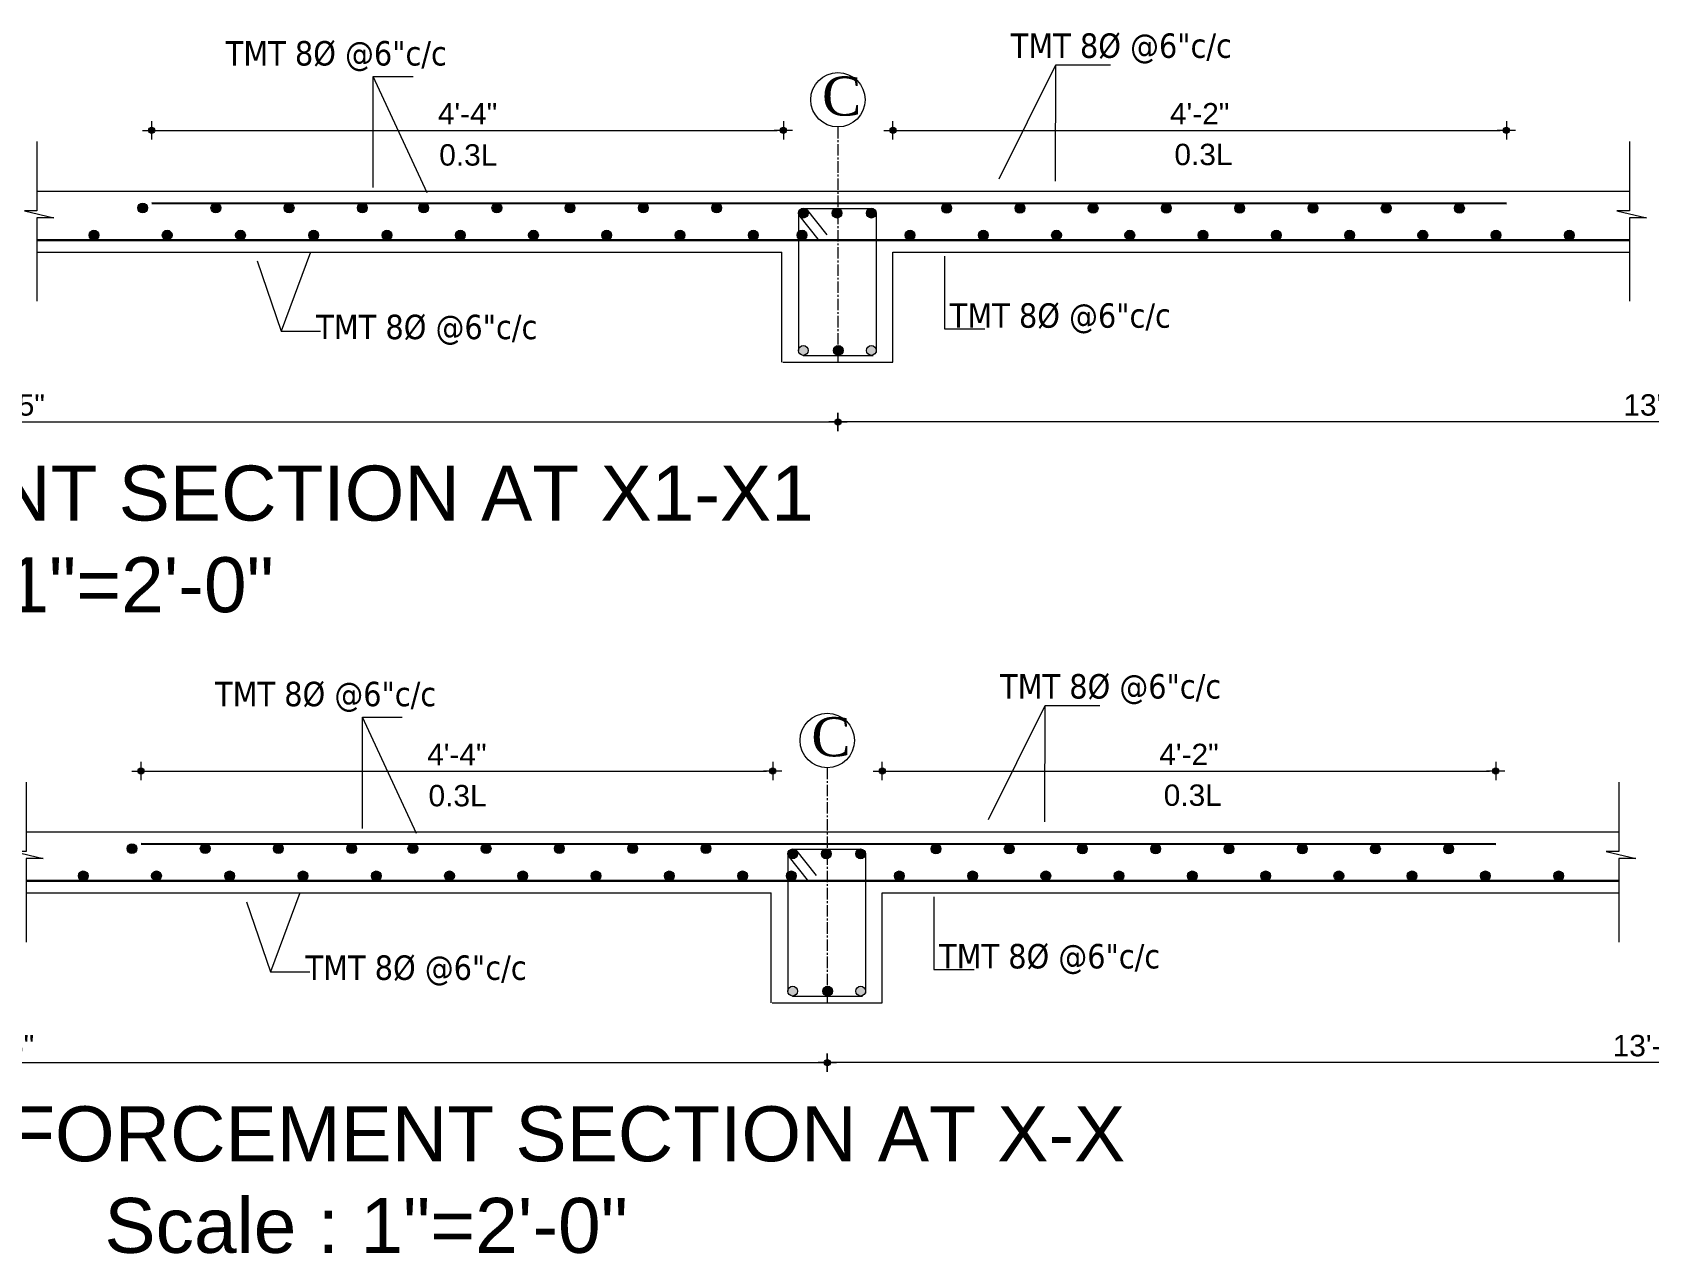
# Model space of a CAD drawing. Header units: inches. Extents: x 130993 to 274375, y -5108 to 103559.
# Drawn here: x 148443 to 148972, y 50567 to 50967 of the extents above; entities that cross this region are included whole.
import ezdxf

# ---------------------------------------------------------------- set-up
doc = ezdxf.new("R2010")
doc.units = ezdxf.units.IN
doc.header["$MEASUREMENT"] = 0
doc.header["$PDMODE"] = 2
doc.header["$PDSIZE"] = -3
doc.linetypes.add('CENTER2', pattern=[1.125, 0.75, -0.125, 0.125, -0.125])
doc.layers.add('CENTERLINE', color=7, linetype='CENTER2')
doc.layers.add('ELEVATION', color=7, linetype='Continuous')
for name, color, linetype, lineweight in [('DIM', 5, 'Continuous', 9), ('DIMENSION', 142, 'Continuous', 20), ('HATCH', 9, 'Continuous', 9), ('INDEX LINE', 4, 'Continuous', 13), ('ROD', 10, 'Continuous', 13), ('TEXT', 181, 'Continuous', 13)]:
    doc.layers.add(name, color=color, linetype=linetype, lineweight=lineweight)
doc.styles.add('ramon', font='arial.ttf', dxfattribs={"height": 7})
doc.styles.add('romans', font='romans.shx')
doc.styles.get("Standard").update_dxf_attribs({"font": 'txt.shx', "height": 6})
doc.styles.add('STYLE1', font='arial.ttf')
doc.styles.add('TAHOMA', font='tahoma.ttf', dxfattribs={"height": 9})
doc.dimstyles.new('1.8', dxfattribs={"dimscale": 0, "dimtxt": 9, "dimasz": 1, "dimexe": 2, "dimexo": 9, "dimgap": 2, "dimtad": 1, "dimdec": 0, "dimzin": 3, "dimdsep": 46, "dimlunit": 4, "dimtxsty": 'TAHOMA', "dimblk": 'DIM', "dimcen": 3, "dimdle": 3, "dimse1": 1, "dimse2": 1, "dimclrd": 256, "dimclre": 256, "dimclrt": 7, "dimadec": 1, "dimazin": 2, "dimtfac": 1, "dimtdec": 0, "dimtix": 1, "dimtofl": 0, "dimtmove": 2, "dimatfit": 3, "dimldrblk": 'ARW', "dimfxl": 1, "dimfrac": 2, "dimtolj": 2, "dimtzin": 0, "dimarcsym": 0})
doc.dimstyles.new('s2', dxfattribs={"dimtxt": 6, "dimasz": 2, "dimexe": 6, "dimexo": 18, "dimgap": 1.9375, "dimtad": 1, "dimdec": 0, "dimlfac": 0.25, "dimzin": 3, "dimdsep": 46, "dimlunit": 4, "dimtxsty": 'ramon', "dimblk": 'dot 2', "dimcen": 0.09375, "dimse1": 1, "dimse2": 1, "dimclrd": 1, "dimclre": 1, "dimclrt": 256, "dimadec": 0, "dimazin": 0, "dimtfac": 0.75, "dimtdec": 0, "dimtix": 1, "dimtmove": 1, "dimatfit": 3, "dimldrblk": 'DOT', "dimfxl": 1, "dimtolj": 1, "dimtzin": 0, "dimlwd": 9, "dimlwe": 9, "dimarcsym": 0})

# ---------------------------------------------------------------- blocks, each defined once
blk = doc.blocks.new('dot1')
at = {"layer": 'HATCH'}
h = blk.add_hatch(color=256, dxfattribs=at)
edge = h.paths.add_edge_path()
edge.add_arc((0, 0), 1, 0, 360)
for p, q in [((3, 0), (-3, 0)), ((0, 3), (0, -3))]:
    blk.add_line(p, q, dxfattribs=at)
blk.add_circle((0, 0), 1, dxfattribs=at)
blk = doc.blocks.new('dot 2')
at = {"layer": 'HATCH', "xscale": 0.5, "yscale": 0.5, "zscale": 0.5}
blk.add_blockref('dot1', (0, 0), dxfattribs=at)
blk = doc.blocks.new('*D2892')
at = {"layer": 'Defpoints', "color": 0}
for p in [(4522.66, 1594.38), (5067.65, 1594.38), (4522.66, 1574.81)]:
    blk.add_point(p, dxfattribs=at)
at = {"layer": 'ELEVATION', "color": 1, "lineweight": 9}
blk.add_line((5065.65, 1574.81), (4524.66, 1574.81), dxfattribs=at)
at = {"layer": 'ELEVATION', "color": 1, "lineweight": 9, "xscale": 2, "yscale": 2, "zscale": 2, "rotation": 180}
blk.add_blockref('dot 2', (4522.66, 1574.81), dxfattribs=at)
at = {"layer": 'ELEVATION', "color": 1, "lineweight": 9, "xscale": 2, "yscale": 2, "zscale": 2}
blk.add_blockref('dot 2', (5067.65, 1574.81), dxfattribs=at)
at = {"layer": 'ELEVATION', "lineweight": 0, "insert": (4795.15, 1580.33), "char_height": 7, "attachment_point": 5, "style": 'ramon'}
blk.add_mtext('\\A1;{\\fArial Baltic|b0|i0|c186|p34;1}3{\\fArial Baltic|b0|i0|c186|p34;\'-}10{\\fArial Baltic|b0|i0|c186|p34;"}', dxfattribs=at)
blk = doc.blocks.new('_Dot')
at = {"color": 0, "linetype": 'ByBlock', "lineweight": -2}
blk.add_line((-0.5, 0), (-1, 0), dxfattribs=at)
at = {"color": 0, "linetype": 'ByBlock', "const_width": 0.5}
blk.add_lwpolyline([(-0.25, 0, 1), (0.25, 0, 1)], format="xyb", close=True, dxfattribs=at)
blk = doc.blocks.new('*D2895')
at = {"layer": 'Defpoints', "color": 0}
for p in [(4741.67, 1670.28), (4741.67, 1646.38), (4540.67, 1630.38)]:
    blk.add_point(p, dxfattribs=at)
at = {"layer": 'ELEVATION', "color": 1, "lineweight": 9}
blk.add_line((4542.67, 1670.28), (4739.67, 1670.28), dxfattribs=at)
at = {"layer": 'ELEVATION', "color": 1, "lineweight": 9, "xscale": 2, "yscale": 2, "zscale": 2, "rotation": 180}
blk.add_blockref('dot 2', (4540.67, 1670.28), dxfattribs=at)
at = {"layer": 'ELEVATION', "color": 1, "lineweight": 9, "xscale": 2, "yscale": 2, "zscale": 2}
blk.add_blockref('dot 2', (4741.67, 1670.28), dxfattribs=at)
at = {"layer": 'ELEVATION', "lineweight": 0, "insert": (4641.17, 1675.73), "char_height": 7, "attachment_point": 5, "style": 'ramon'}
blk.add_mtext('\\A1;4\'-2"', dxfattribs=at)
blk = doc.blocks.new('*D2896')
at = {"layer": 'Defpoints', "color": 0}
for p in [(4504.81, 1670.28), (4297.85, 1646.49), (4504.81, 1646.38)]:
    blk.add_point(p, dxfattribs=at)
at = {"layer": 'ELEVATION', "color": 1, "lineweight": 9}
blk.add_line((4299.85, 1670.28), (4502.81, 1670.28), dxfattribs=at)
at = {"layer": 'ELEVATION', "color": 1, "lineweight": 9, "xscale": 2, "yscale": 2, "zscale": 2, "rotation": 180}
blk.add_blockref('dot 2', (4297.85, 1670.28), dxfattribs=at)
at = {"layer": 'ELEVATION', "color": 1, "lineweight": 9, "xscale": 2, "yscale": 2, "zscale": 2}
blk.add_blockref('dot 2', (4504.81, 1670.28), dxfattribs=at)
at = {"layer": 'ELEVATION', "lineweight": 0, "insert": (4401.33, 1675.72), "char_height": 7, "attachment_point": 5, "style": 'ramon'}
blk.add_mtext('\\A1;4\'-4"', dxfattribs=at)
blk = doc.blocks.new('ARW')
at = {"layer": 'INDEX LINE'}
blk.add_lwpolyline([(10, 0, 0, 6, 0), (0, 0, 0, 0, 0), (10, 0, 0, 0, 0)], format="xyseb", dxfattribs=at)
blk = doc.blocks.new('DIM')
at = {"layer": 'INDEX LINE'}
h = blk.add_hatch(color=256, dxfattribs=at)
h.paths.add_polyline_path([(0, 1.28), (0, 0), (1.28, 0, 0.414214)])
h.paths.add_polyline_path([(1.28, 0), (0, 0), (0, -1.28, 0.414214)])
h.paths.add_polyline_path([(0, 0), (-1.28, 0, 0.414214), (0, -1.28)])
h.paths.add_polyline_path([(0, 1.28, 0.414214), (-1.28, 0), (0, 0)])
for p, q in [((0, 6), (0, -6)), ((-6, 0), (6, 0))]:
    blk.add_line(p, q, dxfattribs=at)
blk.add_circle((0, 0), 1.28, dxfattribs=at)
blk = doc.blocks.new('*D2900')
at = {"layer": 'Defpoints', "color": 0}
for p in [(3978.19, 1594.38), (4522.66, 1594.38), (4522.66, 1574.81)]:
    blk.add_point(p, dxfattribs=at)
at = {"layer": 'ELEVATION', "color": 1, "lineweight": 9}
blk.add_line((3980.19, 1574.81), (4520.66, 1574.81), dxfattribs=at)
at = {"layer": 'ELEVATION', "color": 1, "lineweight": 9, "xscale": 2, "yscale": 2, "zscale": 2, "rotation": 180}
blk.add_blockref('dot 2', (3978.19, 1574.81), dxfattribs=at)
at = {"layer": 'ELEVATION', "color": 1, "lineweight": 9, "xscale": 2, "yscale": 2, "zscale": 2}
blk.add_blockref('dot 2', (4522.66, 1574.81), dxfattribs=at)
at = {"layer": 'ELEVATION', "lineweight": 0, "insert": (4250.42, 1580.32), "char_height": 7, "attachment_point": 5, "style": 'ramon'}
blk.add_mtext('\\A1;14{\\fArial Baltic|b0|i0|c186|p34;\'-}5{\\fArial Baltic|b0|i0|c186|p34;"}', dxfattribs=at)
blk = doc.blocks.new('*D836')
at = {"layer": 'Defpoints', "color": 0}
for p in [(159174.5, 48386.01), (159719.49, 48386.01), (159174.5, 48366.44)]:
    blk.add_point(p, dxfattribs=at)
at = {"layer": 'ELEVATION', "color": 1, "lineweight": 9}
blk.add_line((159717.49, 48366.44), (159176.5, 48366.44), dxfattribs=at)
at = {"layer": 'ELEVATION', "color": 1, "lineweight": 9, "xscale": 2, "yscale": 2, "zscale": 2, "rotation": 180}
blk.add_blockref('dot 2', (159174.5, 48366.44), dxfattribs=at)
at = {"layer": 'ELEVATION', "color": 1, "lineweight": 9, "xscale": 2, "yscale": 2, "zscale": 2}
blk.add_blockref('dot 2', (159719.49, 48366.44), dxfattribs=at)
at = {"layer": 'ELEVATION', "lineweight": 0, "insert": (159446.99, 48371.96), "char_height": 7, "attachment_point": 5, "style": 'ramon'}
blk.add_mtext('\\A1;{\\fArial Baltic|b0|i0|c186|p34;1}3{\\fArial Baltic|b0|i0|c186|p34;\'-}10{\\fArial Baltic|b0|i0|c186|p34;"}', dxfattribs=at)
blk = doc.blocks.new('*D839')
at = {"layer": 'Defpoints', "color": 0}
for p in [(159393.51, 48461.91), (159393.51, 48438.01), (159192.51, 48422.01)]:
    blk.add_point(p, dxfattribs=at)
at = {"layer": 'ELEVATION', "color": 1, "lineweight": 9}
blk.add_line((159194.51, 48461.91), (159391.51, 48461.91), dxfattribs=at)
at = {"layer": 'ELEVATION', "color": 1, "lineweight": 9, "xscale": 2, "yscale": 2, "zscale": 2, "rotation": 180}
blk.add_blockref('dot 2', (159192.51, 48461.91), dxfattribs=at)
at = {"layer": 'ELEVATION', "color": 1, "lineweight": 9, "xscale": 2, "yscale": 2, "zscale": 2}
blk.add_blockref('dot 2', (159393.51, 48461.91), dxfattribs=at)
at = {"layer": 'ELEVATION', "lineweight": 0, "insert": (159293.01, 48467.36), "char_height": 7, "attachment_point": 5, "style": 'ramon'}
blk.add_mtext('\\A1;4\'-2"', dxfattribs=at)
blk = doc.blocks.new('*D832')
at = {"layer": 'Defpoints', "color": 0}
for p in [(159156.65, 48461.91), (158949.69, 48438.12), (159156.65, 48438.01)]:
    blk.add_point(p, dxfattribs=at)
at = {"layer": 'ELEVATION', "color": 1, "lineweight": 9}
blk.add_line((158951.69, 48461.91), (159154.65, 48461.91), dxfattribs=at)
at = {"layer": 'ELEVATION', "color": 1, "lineweight": 9, "xscale": 2, "yscale": 2, "zscale": 2, "rotation": 180}
blk.add_blockref('dot 2', (158949.69, 48461.91), dxfattribs=at)
at = {"layer": 'ELEVATION', "color": 1, "lineweight": 9, "xscale": 2, "yscale": 2, "zscale": 2}
blk.add_blockref('dot 2', (159156.65, 48461.91), dxfattribs=at)
at = {"layer": 'ELEVATION', "lineweight": 0, "insert": (159053.17, 48467.35), "char_height": 7, "attachment_point": 5, "style": 'ramon'}
blk.add_mtext('\\A1;4\'-4"', dxfattribs=at)
blk = doc.blocks.new('*D841')
at = {"layer": 'Defpoints', "color": 0}
for p in [(158630.03, 48386.01), (159174.5, 48386.01), (159174.5, 48366.44)]:
    blk.add_point(p, dxfattribs=at)
at = {"layer": 'ELEVATION', "color": 1, "lineweight": 9}
blk.add_line((158632.03, 48366.44), (159172.5, 48366.44), dxfattribs=at)
at = {"layer": 'ELEVATION', "color": 1, "lineweight": 9, "xscale": 2, "yscale": 2, "zscale": 2, "rotation": 180}
blk.add_blockref('dot 2', (158630.03, 48366.44), dxfattribs=at)
at = {"layer": 'ELEVATION', "color": 1, "lineweight": 9, "xscale": 2, "yscale": 2, "zscale": 2}
blk.add_blockref('dot 2', (159174.5, 48366.44), dxfattribs=at)
at = {"layer": 'ELEVATION', "lineweight": 0, "insert": (158902.26, 48371.95), "char_height": 7, "attachment_point": 5, "style": 'ramon'}
blk.add_mtext('\\A1;14{\\fArial Baltic|b0|i0|c186|p34;\'-}5{\\fArial Baltic|b0|i0|c186|p34;"}', dxfattribs=at)
blk = doc.blocks.new('s1')
at = {"layer": 'DIM', "linetype": 'ByBlock', "lineweight": 0}
h = blk.add_hatch(color=0, dxfattribs=at)
h.set_gradient(color1=(0, 0, 255), color2=(0, 0, 255), tint=1)
edge = h.paths.add_edge_path()
edge.add_arc((4294.87, 1644.89), 1.6, 0, 360)
h = blk.add_hatch(color=0, dxfattribs=at)
h.set_gradient(color1=(0, 0, 255), color2=(0, 0, 255), tint=1)
edge = h.paths.add_edge_path()
edge.add_arc((4318.87, 1644.89), 1.6, 0, 360)
h = blk.add_hatch(color=0, dxfattribs=at)
h.set_gradient(color1=(0, 0, 255), color2=(0, 0, 255), tint=1)
edge = h.paths.add_edge_path()
edge.add_arc((4342.87, 1644.89), 1.6, 0, 360)
h = blk.add_hatch(color=0, dxfattribs=at)
h.set_gradient(color1=(0, 0, 255), color2=(0, 0, 255), tint=1)
edge = h.paths.add_edge_path()
edge.add_arc((4366.87, 1644.89), 1.6, 0, 360)
h = blk.add_hatch(color=0, dxfattribs=at)
h.set_gradient(color1=(0, 0, 255), color2=(0, 0, 255), tint=1)
edge = h.paths.add_edge_path()
edge.add_arc((4386.91, 1644.89), 1.6, 0, 360)
h = blk.add_hatch(color=0, dxfattribs=at)
h.set_gradient(color1=(0, 0, 255), color2=(0, 0, 255), tint=1)
edge = h.paths.add_edge_path()
edge.add_arc((4410.91, 1644.89), 1.6, 0, 360)
h = blk.add_hatch(color=0, dxfattribs=at)
h.set_gradient(color1=(0, 0, 255), color2=(0, 0, 255), tint=1)
edge = h.paths.add_edge_path()
edge.add_arc((4434.91, 1644.89), 1.6, 0, 360)
h = blk.add_hatch(color=0, dxfattribs=at)
h.set_gradient(color1=(0, 0, 255), color2=(0, 0, 255), tint=1)
edge = h.paths.add_edge_path()
edge.add_arc((4458.91, 1644.89), 1.6, 0, 360)
h = blk.add_hatch(color=0, dxfattribs=at)
h.set_gradient(color1=(0, 0, 255), color2=(0, 0, 255), tint=1)
edge = h.paths.add_edge_path()
edge.add_arc((4482.91, 1644.89), 1.6, 0, 360)
h = blk.add_hatch(color=0, dxfattribs=at)
h.set_gradient(color1=(0, 0, 255), color2=(0, 0, 255), tint=1)
edge = h.paths.add_edge_path()
edge.add_arc((4558.27, 1644.78), 1.6, 0, 360)
h = blk.add_hatch(color=0, dxfattribs=at)
h.set_gradient(color1=(0, 0, 255), color2=(0, 0, 255), tint=1)
edge = h.paths.add_edge_path()
edge.add_arc((4582.27, 1644.78), 1.6, 0, 360)
h = blk.add_hatch(color=0, dxfattribs=at)
h.set_gradient(color1=(0, 0, 255), color2=(0, 0, 255), tint=1)
edge = h.paths.add_edge_path()
edge.add_arc((4606.27, 1644.78), 1.6, 0, 360)
h = blk.add_hatch(color=0, dxfattribs=at)
h.set_gradient(color1=(0, 0, 255), color2=(0, 0, 255), tint=1)
edge = h.paths.add_edge_path()
edge.add_arc((4630.27, 1644.78), 1.6, 0, 360)
h = blk.add_hatch(color=0, dxfattribs=at)
h.set_gradient(color1=(0, 0, 255), color2=(0, 0, 255), tint=1)
edge = h.paths.add_edge_path()
edge.add_arc((4654.27, 1644.78), 1.6, 0, 360)
h = blk.add_hatch(color=0, dxfattribs=at)
h.set_gradient(color1=(0, 0, 255), color2=(0, 0, 255), tint=1)
edge = h.paths.add_edge_path()
edge.add_arc((4678.27, 1644.78), 1.6, 0, 360)
h = blk.add_hatch(color=0, dxfattribs=at)
h.set_gradient(color1=(0, 0, 255), color2=(0, 0, 255), tint=1)
edge = h.paths.add_edge_path()
edge.add_arc((4702.27, 1644.78), 1.6, 0, 360)
h = blk.add_hatch(color=0, dxfattribs=at)
h.set_gradient(color1=(0, 0, 255), color2=(0, 0, 255), tint=1)
edge = h.paths.add_edge_path()
edge.add_arc((4726.27, 1644.78), 1.6, 0, 360)
h = blk.add_hatch(color=0, dxfattribs=at)
h.set_gradient(color1=(0, 0, 255), color2=(0, 0, 255), tint=1)
edge = h.paths.add_edge_path()
edge.add_arc((4278.92, 1635.98), 1.6, 0, 360)
h = blk.add_hatch(color=0, dxfattribs=at)
h.set_gradient(color1=(0, 0, 255), color2=(0, 0, 255), tint=1)
edge = h.paths.add_edge_path()
edge.add_arc((4302.92, 1635.98), 1.6, 0, 360)
h = blk.add_hatch(color=0, dxfattribs=at)
h.set_gradient(color1=(0, 0, 255), color2=(0, 0, 255), tint=1)
edge = h.paths.add_edge_path()
edge.add_arc((4326.92, 1635.98), 1.6, 0, 360)
h = blk.add_hatch(color=0, dxfattribs=at)
h.set_gradient(color1=(0, 0, 255), color2=(0, 0, 255), tint=1)
edge = h.paths.add_edge_path()
edge.add_arc((4350.92, 1635.98), 1.6, 0, 360)
h = blk.add_hatch(color=0, dxfattribs=at)
h.set_gradient(color1=(0, 0, 255), color2=(0, 0, 255), tint=1)
edge = h.paths.add_edge_path()
edge.add_arc((4374.92, 1635.98), 1.6, 0, 360)
h = blk.add_hatch(color=0, dxfattribs=at)
h.set_gradient(color1=(0, 0, 255), color2=(0, 0, 255), tint=1)
edge = h.paths.add_edge_path()
edge.add_arc((4398.92, 1635.98), 1.6, 0, 360)
h = blk.add_hatch(color=0, dxfattribs=at)
h.set_gradient(color1=(0, 0, 255), color2=(0, 0, 255), tint=1)
edge = h.paths.add_edge_path()
edge.add_arc((4422.92, 1635.98), 1.6, 0, 360)
h = blk.add_hatch(color=0, dxfattribs=at)
h.set_gradient(color1=(0, 0, 255), color2=(0, 0, 255), tint=1)
edge = h.paths.add_edge_path()
edge.add_arc((4446.92, 1635.98), 1.6, 0, 360)
h = blk.add_hatch(color=0, dxfattribs=at)
h.set_gradient(color1=(0, 0, 255), color2=(0, 0, 255), tint=1)
edge = h.paths.add_edge_path()
edge.add_arc((4470.92, 1635.98), 1.6, 0, 360)
h = blk.add_hatch(color=0, dxfattribs=at)
h.set_gradient(color1=(0, 0, 255), color2=(0, 0, 255), tint=1)
edge = h.paths.add_edge_path()
edge.add_arc((4494.92, 1635.98), 1.6, 0, 360)
h = blk.add_hatch(color=0, dxfattribs=at)
h.set_gradient(color1=(0, 0, 255), color2=(0, 0, 255), tint=1)
edge = h.paths.add_edge_path()
edge.add_arc((4510.92, 1635.98), 1.6, 0, 360)
h = blk.add_hatch(color=0, dxfattribs=at)
h.set_gradient(color1=(0, 0, 255), color2=(0, 0, 255), tint=1)
edge = h.paths.add_edge_path()
edge.add_arc((4546.27, 1635.98), 1.6, 0, 360)
h = blk.add_hatch(color=0, dxfattribs=at)
h.set_gradient(color1=(0, 0, 255), color2=(0, 0, 255), tint=1)
edge = h.paths.add_edge_path()
edge.add_arc((4570.27, 1635.98), 1.6, 0, 360)
h = blk.add_hatch(color=0, dxfattribs=at)
h.set_gradient(color1=(0, 0, 255), color2=(0, 0, 255), tint=1)
edge = h.paths.add_edge_path()
edge.add_arc((4594.27, 1635.98), 1.6, 0, 360)
h = blk.add_hatch(color=0, dxfattribs=at)
h.set_gradient(color1=(0, 0, 255), color2=(0, 0, 255), tint=1)
edge = h.paths.add_edge_path()
edge.add_arc((4618.27, 1635.98), 1.6, 0, 360)
h = blk.add_hatch(color=0, dxfattribs=at)
h.set_gradient(color1=(0, 0, 255), color2=(0, 0, 255), tint=1)
edge = h.paths.add_edge_path()
edge.add_arc((4642.27, 1635.98), 1.6, 0, 360)
h = blk.add_hatch(color=0, dxfattribs=at)
h.set_gradient(color1=(0, 0, 255), color2=(0, 0, 255), tint=1)
edge = h.paths.add_edge_path()
edge.add_arc((4666.27, 1635.98), 1.6, 0, 360)
h = blk.add_hatch(color=0, dxfattribs=at)
h.set_gradient(color1=(0, 0, 255), color2=(0, 0, 255), tint=1)
edge = h.paths.add_edge_path()
edge.add_arc((4690.27, 1635.98), 1.6, 0, 360)
h = blk.add_hatch(color=0, dxfattribs=at)
h.set_gradient(color1=(0, 0, 255), color2=(0, 0, 255), tint=1)
edge = h.paths.add_edge_path()
edge.add_arc((4714.27, 1635.98), 1.6, 0, 360)
h = blk.add_hatch(color=0, dxfattribs=at)
h.set_gradient(color1=(0, 0, 255), color2=(0, 0, 255), tint=1)
edge = h.paths.add_edge_path()
edge.add_arc((4738.27, 1635.98), 1.6, 0, 360)
h = blk.add_hatch(color=0, dxfattribs=at)
h.set_gradient(color1=(0, 0, 255), color2=(0, 0, 255), tint=1)
edge = h.paths.add_edge_path()
edge.add_arc((4762.27, 1635.98), 1.6, 0, 360)
at = {"layer": 'ROD', "ltscale": 0.5}
h = blk.add_hatch(color=0, dxfattribs=at)
h.set_gradient(color1=(0, 0, 255), color2=(0, 0, 255), tint=1)
h.paths.add_polyline_path([(4512.92, 1643.18, 1), (4509.72, 1643.18, 0.154193), (4510.01, 1642.26), (4510.14, 1642.1, 0.684323)])
h = blk.add_hatch(color=0, dxfattribs=at)
h.set_gradient(color1=(0, 0, 255), color2=(0, 0, 255), tint=1)
h.paths.add_polyline_path([(4523.93, 1643.18, 1), (4520.73, 1643.18, 0.154193), (4521.02, 1642.26), (4521.15, 1642.1, 0.684323)])
h = blk.add_hatch(color=0, dxfattribs=at)
h.set_gradient(color1=(0, 0, 255), color2=(0, 0, 255), tint=1)
h.paths.add_polyline_path([(4532, 1643.18, 1), (4535.2, 1643.18, 1)])
h = blk.add_hatch(color=0, dxfattribs=at)
h.set_gradient(color1=(0, 0, 255), color2=(0, 0, 255), tint=1)
h.paths.add_polyline_path([(4509.72, 1598.22, 1), (4512.92, 1598.22, 1)])
h.paths.add_polyline_path([(4532, 1598.22, 1), (4535.2, 1598.22, 1)])
h = blk.add_hatch(color=0, dxfattribs=at)
h.set_gradient(color1=(0, 0, 255), color2=(0, 0, 255), tint=1)
h.paths.add_polyline_path([(4521.19, 1598.22, 1), (4524.39, 1598.22, 1)])
at = {"ltscale": 10}
blk.add_circle((4522.66, 1680.31), 8.91, dxfattribs=at)
blk.add_circle((4522.66, 1680.31), 8.91, dxfattribs=at)
at = {"layer": 'CENTERLINE', "lineweight": 15, "ltscale": 5}
blk.add_line((4522.66, 1671.41), (4522.66, 1594.38), dxfattribs=at)
at = {"layer": 'DIM', "ltscale": 10}
blk.add_lwpolyline([(4370.39, 1651.53), (4370.39, 1687.92), (4383.46, 1687.92)], dxfattribs=at)
at = {"layer": 'DIM', "color": 0, "linetype": 'ByBlock', "lineweight": 0}
for centre in [(4294.87, 1644.89), (4318.87, 1644.89), (4342.87, 1644.89), (4366.87, 1644.89), (4386.91, 1644.89), (4410.91, 1644.89), (4434.91, 1644.89), (4458.91, 1644.89), (4482.91, 1644.89), (4558.27, 1644.78), (4582.27, 1644.78), (4606.27, 1644.78), (4630.27, 1644.78), (4654.27, 1644.78), (4678.27, 1644.78), (4702.27, 1644.78), (4726.27, 1644.78), (4278.92, 1635.98), (4302.92, 1635.98), (4326.92, 1635.98), (4350.92, 1635.98), (4374.92, 1635.98), (4398.92, 1635.98), (4422.92, 1635.98), (4446.92, 1635.98), (4470.92, 1635.98), (4494.92, 1635.98), (4510.92, 1635.98), (4546.27, 1635.98), (4570.27, 1635.98), (4594.27, 1635.98), (4618.27, 1635.98), (4642.27, 1635.98), (4666.27, 1635.98), (4690.27, 1635.98), (4714.27, 1635.98), (4738.27, 1635.98), (4762.27, 1635.98)]:
    blk.add_circle(centre, 1.6, dxfattribs=at)
at = {"layer": 'DIMENSION'}
for points in [[(4260.25, 1666.69), (4260.25, 1643.98), (4256.14, 1643.98), (4265.83, 1641.63), (4260.25, 1641.63), (4260.25, 1614.31)], [(4782, 1666.69), (4782, 1643.98), (4777.89, 1643.98), (4787.58, 1641.63), (4782, 1641.63), (4782, 1614.31)]]:
    blk.add_lwpolyline(points, dxfattribs=at)
at = {"layer": 'ELEVATION', "linetype": 'Continuous', "lineweight": 13, "ltscale": 50}
for p, q in [((4260.25, 1650.38), (4782, 1650.38)), ((4260.25, 1650.38), (4782, 1650.38)), ((4260.25, 1650.38), (4782, 1650.38)), ((4260.25, 1650.38), (4782, 1650.38)), ((4260.25, 1630.38), (4504.31, 1630.38)), ((4504.31, 1594.38), (4504.31, 1630.38)), ((4540.67, 1630.38), (4782, 1630.38)), ((4540.67, 1594.38), (4540.67, 1630.38)), ((4504.66, 1594.38), (4540.67, 1594.38))]:
    blk.add_line(p, q, dxfattribs=at)
at = {"layer": 'ROD', "lineweight": 30}
for p, q in [((4297.85, 1646.49), (4741.67, 1646.38)), ((4260.25, 1634.38), (4782, 1634.38))]:
    blk.add_line(p, q, dxfattribs=at)
at = {"layer": 'ROD', "linetype": 'ByBlock'}
for p, q in [((4509.72, 1643.18), (4509.72, 1598.22)), ((4511.52, 1644.74), (4533.8, 1644.74)), ((4511.32, 1596.62), (4534.26, 1596.62))]:
    blk.add_line(p, q, dxfattribs=at)
at = {"layer": 'ROD', "ltscale": 10}
for p, q in [((4509.72, 1642.62), (4516.56, 1634.11)), ((4512.22, 1644.62), (4519.05, 1636.11))]:
    blk.add_line(p, q, dxfattribs=at)
at = {"layer": 'ROD', "linetype": 'ByBlock', "ltscale": 0.5}
blk.add_line((4535.2, 1643.18), (4535.2, 1597.56), dxfattribs=at)
at = {"layer": 'ROD', "color": 0, "ltscale": 0.5}
for centre in [(4511.32, 1643.18), (4522.33, 1643.18), (4533.6, 1643.18), (4511.32, 1598.22), (4511.32, 1598.22), (4522.79, 1598.22), (4533.6, 1598.22)]:
    blk.add_circle(centre, 1.6, dxfattribs=at)
at = {"ltscale": 0.5, "insert": (4371.61, 1560.52), "char_height": 18, "width": 693.7882, "attachment_point": 2, "style": 'STYLE1'}
blk.add_mtext('{\\fArial Baltic|b0|i0|c186|p34;S\\fArial Baltic|b0|i0|c0|p34;LAB REINFORCEMENT SECTION AT X-X\\PScale : 1"=2\'-0"}', dxfattribs=at)
at = {"layer": 'CENTERLINE', "ltscale": 10, "insert": (4517.46, 1687.93), "char_height": 12.8, "width": 17.9162, "attachment_point": 1, "style": 'romans'}
blk.add_mtext('{\\fTimes New Roman|b0|i0|c0|p18;C}', dxfattribs=at)
at = {"layer": 'ROD', "ltscale": 50, "char_height": 7, "attachment_point": 1}
for insert, width in [((4392.04, 1665.75), 24.4557), ((4632.9, 1665.9), 39.088)]:
    blk.add_mtext('{\\fArial Baltic|b0|i0|c0|p34;0.3L}', dxfattribs=dict(at, insert=insert, width=width))
at = {"layer": 'TEXT', "ltscale": 20, "style": 'TAHOMA'}
for p in [(4322.1, 1691.53), (4579.28, 1694.04), (4351.74, 1601.92), (4559.29, 1605.67)]:
    blk.add_text('TMT 8%%C @6"c/c', height=8, dxfattribs=at).set_placement(p)
at = {"layer": 'ELEVATION', "lineweight": 0}
for base, p1, p2, picture, middle in [((4504.81, 1670.28), (4297.85, 1646.49), (4504.81, 1646.38), '*D2896', (4401.33, 1675.72)), ((4741.67, 1670.28), (4540.67, 1630.38), (4741.67, 1646.38), '*D2895', (4641.17, 1675.73))]:
    dim = blk.add_linear_dim(base=base, p1=p1, p2=p2, dimstyle='s2', dxfattribs=at)
    dim.commit()
    dim.dimension.update_dxf_attribs({"geometry": picture, "text_midpoint": middle})
for p1, text, picture, middle in [((3978.19, 1594.38), '14{\\fArial Baltic|b0|i0|c186|p34;\'-}5{\\fArial Baltic|b0|i0|c186|p34;"}', '*D2900', (4250.42, 1580.32)), ((5067.65, 1594.38), '{\\fArial Baltic|b0|i0|c186|p34;1}3{\\fArial Baltic|b0|i0|c186|p34;\'-}10{\\fArial Baltic|b0|i0|c186|p34;"}', '*D2892', (4795.15, 1580.33))]:
    dim = blk.add_linear_dim(base=(4522.66, 1574.81), p1=p1, p2=(4522.66, 1594.38), text=text, dimstyle='s2', dxfattribs=at)
    dim.commit()
    dim.dimension.update_dxf_attribs({"geometry": picture, "text_midpoint": middle})
at = {"layer": 'DIMENSION'}
for points in [[(4575.45, 1654.42), (4594.04, 1691.75), (4611.97, 1691.75)], [(4593.9, 1653.66), (4594.04, 1691.75), (4611.11, 1691.75)], [(4370.39, 1651.53), (4370.39, 1687.92), (4383.46, 1687.92)], [(4388.08, 1649.84), (4370.39, 1687.92), (4383.46, 1687.92)], [(4332.42, 1627.52), (4340.25, 1604.57), (4353.14, 1604.57)], [(4349.86, 1630.38), (4340.25, 1604.57), (4353.14, 1604.57)], [(4557.53, 1629.11), (4557.53, 1605.32), (4570.75, 1605.32)]]:
    blk.add_leader(points, dimstyle='1.8', override={"dimscale": 1, "dimtad": 0}, dxfattribs=at)
blk = doc.blocks.new('s2')
at = {"layer": 'DIM', "linetype": 'ByBlock', "lineweight": 0}
h = blk.add_hatch(color=0, dxfattribs=at)
h.set_gradient(color1=(0, 0, 255), color2=(0, 0, 255), tint=1)
edge = h.paths.add_edge_path()
edge.add_arc((4270.71, 1881.89), 1.6, 0, 360)
h = blk.add_hatch(color=0, dxfattribs=at)
h.set_gradient(color1=(0, 0, 255), color2=(0, 0, 255), tint=1)
edge = h.paths.add_edge_path()
edge.add_arc((4294.71, 1881.89), 1.6, 0, 360)
h = blk.add_hatch(color=0, dxfattribs=at)
h.set_gradient(color1=(0, 0, 255), color2=(0, 0, 255), tint=1)
edge = h.paths.add_edge_path()
edge.add_arc((4318.71, 1881.89), 1.6, 0, 360)
h = blk.add_hatch(color=0, dxfattribs=at)
h.set_gradient(color1=(0, 0, 255), color2=(0, 0, 255), tint=1)
edge = h.paths.add_edge_path()
edge.add_arc((4342.71, 1881.89), 1.6, 0, 360)
h = blk.add_hatch(color=0, dxfattribs=at)
h.set_gradient(color1=(0, 0, 255), color2=(0, 0, 255), tint=1)
edge = h.paths.add_edge_path()
edge.add_arc((4362.76, 1881.89), 1.6, 0, 360)
h = blk.add_hatch(color=0, dxfattribs=at)
h.set_gradient(color1=(0, 0, 255), color2=(0, 0, 255), tint=1)
edge = h.paths.add_edge_path()
edge.add_arc((4386.76, 1881.89), 1.6, 0, 360)
h = blk.add_hatch(color=0, dxfattribs=at)
h.set_gradient(color1=(0, 0, 255), color2=(0, 0, 255), tint=1)
edge = h.paths.add_edge_path()
edge.add_arc((4410.76, 1881.89), 1.6, 0, 360)
h = blk.add_hatch(color=0, dxfattribs=at)
h.set_gradient(color1=(0, 0, 255), color2=(0, 0, 255), tint=1)
edge = h.paths.add_edge_path()
edge.add_arc((4434.76, 1881.89), 1.6, 0, 360)
h = blk.add_hatch(color=0, dxfattribs=at)
h.set_gradient(color1=(0, 0, 255), color2=(0, 0, 255), tint=1)
edge = h.paths.add_edge_path()
edge.add_arc((4458.76, 1881.89), 1.6, 0, 360)
h = blk.add_hatch(color=0, dxfattribs=at)
h.set_gradient(color1=(0, 0, 255), color2=(0, 0, 255), tint=1)
edge = h.paths.add_edge_path()
edge.add_arc((4534.12, 1881.78), 1.6, 0, 360)
h = blk.add_hatch(color=0, dxfattribs=at)
h.set_gradient(color1=(0, 0, 255), color2=(0, 0, 255), tint=1)
edge = h.paths.add_edge_path()
edge.add_arc((4558.12, 1881.78), 1.6, 0, 360)
h = blk.add_hatch(color=0, dxfattribs=at)
h.set_gradient(color1=(0, 0, 255), color2=(0, 0, 255), tint=1)
edge = h.paths.add_edge_path()
edge.add_arc((4582.12, 1881.78), 1.6, 0, 360)
h = blk.add_hatch(color=0, dxfattribs=at)
h.set_gradient(color1=(0, 0, 255), color2=(0, 0, 255), tint=1)
edge = h.paths.add_edge_path()
edge.add_arc((4606.12, 1881.78), 1.6, 0, 360)
h = blk.add_hatch(color=0, dxfattribs=at)
h.set_gradient(color1=(0, 0, 255), color2=(0, 0, 255), tint=1)
edge = h.paths.add_edge_path()
edge.add_arc((4630.12, 1881.78), 1.6, 0, 360)
h = blk.add_hatch(color=0, dxfattribs=at)
h.set_gradient(color1=(0, 0, 255), color2=(0, 0, 255), tint=1)
edge = h.paths.add_edge_path()
edge.add_arc((4654.12, 1881.78), 1.6, 0, 360)
h = blk.add_hatch(color=0, dxfattribs=at)
h.set_gradient(color1=(0, 0, 255), color2=(0, 0, 255), tint=1)
edge = h.paths.add_edge_path()
edge.add_arc((4678.12, 1881.78), 1.6, 0, 360)
h = blk.add_hatch(color=0, dxfattribs=at)
h.set_gradient(color1=(0, 0, 255), color2=(0, 0, 255), tint=1)
edge = h.paths.add_edge_path()
edge.add_arc((4702.12, 1881.78), 1.6, 0, 360)
h = blk.add_hatch(color=0, dxfattribs=at)
h.set_gradient(color1=(0, 0, 255), color2=(0, 0, 255), tint=1)
edge = h.paths.add_edge_path()
edge.add_arc((4254.77, 1872.98), 1.6, 0, 360)
h = blk.add_hatch(color=0, dxfattribs=at)
h.set_gradient(color1=(0, 0, 255), color2=(0, 0, 255), tint=1)
edge = h.paths.add_edge_path()
edge.add_arc((4278.77, 1872.98), 1.6, 0, 360)
h = blk.add_hatch(color=0, dxfattribs=at)
h.set_gradient(color1=(0, 0, 255), color2=(0, 0, 255), tint=1)
edge = h.paths.add_edge_path()
edge.add_arc((4302.77, 1872.98), 1.6, 0, 360)
h = blk.add_hatch(color=0, dxfattribs=at)
h.set_gradient(color1=(0, 0, 255), color2=(0, 0, 255), tint=1)
edge = h.paths.add_edge_path()
edge.add_arc((4326.77, 1872.98), 1.6, 0, 360)
h = blk.add_hatch(color=0, dxfattribs=at)
h.set_gradient(color1=(0, 0, 255), color2=(0, 0, 255), tint=1)
edge = h.paths.add_edge_path()
edge.add_arc((4350.77, 1872.98), 1.6, 0, 360)
h = blk.add_hatch(color=0, dxfattribs=at)
h.set_gradient(color1=(0, 0, 255), color2=(0, 0, 255), tint=1)
edge = h.paths.add_edge_path()
edge.add_arc((4374.77, 1872.98), 1.6, 0, 360)
h = blk.add_hatch(color=0, dxfattribs=at)
h.set_gradient(color1=(0, 0, 255), color2=(0, 0, 255), tint=1)
edge = h.paths.add_edge_path()
edge.add_arc((4398.77, 1872.98), 1.6, 0, 360)
h = blk.add_hatch(color=0, dxfattribs=at)
h.set_gradient(color1=(0, 0, 255), color2=(0, 0, 255), tint=1)
edge = h.paths.add_edge_path()
edge.add_arc((4422.77, 1872.98), 1.6, 0, 360)
h = blk.add_hatch(color=0, dxfattribs=at)
h.set_gradient(color1=(0, 0, 255), color2=(0, 0, 255), tint=1)
edge = h.paths.add_edge_path()
edge.add_arc((4446.77, 1872.98), 1.6, 0, 360)
h = blk.add_hatch(color=0, dxfattribs=at)
h.set_gradient(color1=(0, 0, 255), color2=(0, 0, 255), tint=1)
edge = h.paths.add_edge_path()
edge.add_arc((4470.77, 1872.98), 1.6, 0, 360)
h = blk.add_hatch(color=0, dxfattribs=at)
h.set_gradient(color1=(0, 0, 255), color2=(0, 0, 255), tint=1)
edge = h.paths.add_edge_path()
edge.add_arc((4486.77, 1872.98), 1.6, 0, 360)
h = blk.add_hatch(color=0, dxfattribs=at)
h.set_gradient(color1=(0, 0, 255), color2=(0, 0, 255), tint=1)
edge = h.paths.add_edge_path()
edge.add_arc((4522.12, 1872.98), 1.6, 0, 360)
h = blk.add_hatch(color=0, dxfattribs=at)
h.set_gradient(color1=(0, 0, 255), color2=(0, 0, 255), tint=1)
edge = h.paths.add_edge_path()
edge.add_arc((4546.12, 1872.98), 1.6, 0, 360)
h = blk.add_hatch(color=0, dxfattribs=at)
h.set_gradient(color1=(0, 0, 255), color2=(0, 0, 255), tint=1)
edge = h.paths.add_edge_path()
edge.add_arc((4570.12, 1872.98), 1.6, 0, 360)
h = blk.add_hatch(color=0, dxfattribs=at)
h.set_gradient(color1=(0, 0, 255), color2=(0, 0, 255), tint=1)
edge = h.paths.add_edge_path()
edge.add_arc((4594.12, 1872.98), 1.6, 0, 360)
h = blk.add_hatch(color=0, dxfattribs=at)
h.set_gradient(color1=(0, 0, 255), color2=(0, 0, 255), tint=1)
edge = h.paths.add_edge_path()
edge.add_arc((4618.12, 1872.98), 1.6, 0, 360)
h = blk.add_hatch(color=0, dxfattribs=at)
h.set_gradient(color1=(0, 0, 255), color2=(0, 0, 255), tint=1)
edge = h.paths.add_edge_path()
edge.add_arc((4642.12, 1872.98), 1.6, 0, 360)
h = blk.add_hatch(color=0, dxfattribs=at)
h.set_gradient(color1=(0, 0, 255), color2=(0, 0, 255), tint=1)
edge = h.paths.add_edge_path()
edge.add_arc((4666.12, 1872.98), 1.6, 0, 360)
h = blk.add_hatch(color=0, dxfattribs=at)
h.set_gradient(color1=(0, 0, 255), color2=(0, 0, 255), tint=1)
edge = h.paths.add_edge_path()
edge.add_arc((4690.12, 1872.98), 1.6, 0, 360)
h = blk.add_hatch(color=0, dxfattribs=at)
h.set_gradient(color1=(0, 0, 255), color2=(0, 0, 255), tint=1)
edge = h.paths.add_edge_path()
edge.add_arc((4714.12, 1872.98), 1.6, 0, 360)
h = blk.add_hatch(color=0, dxfattribs=at)
h.set_gradient(color1=(0, 0, 255), color2=(0, 0, 255), tint=1)
edge = h.paths.add_edge_path()
edge.add_arc((4738.12, 1872.98), 1.6, 0, 360)
at = {"layer": 'ROD', "ltscale": 0.5}
h = blk.add_hatch(color=0, dxfattribs=at)
h.set_gradient(color1=(0, 0, 255), color2=(0, 0, 255), tint=1)
h.paths.add_polyline_path([(4488.77, 1880.18, 1), (4485.57, 1880.18, 0.154193), (4485.86, 1879.26), (4485.99, 1879.1, 0.684323)])
h = blk.add_hatch(color=0, dxfattribs=at)
h.set_gradient(color1=(0, 0, 255), color2=(0, 0, 255), tint=1)
h.paths.add_polyline_path([(4499.77, 1880.18, 1), (4496.57, 1880.18, 0.154193), (4496.86, 1879.26), (4496.99, 1879.1, 0.684323)])
h = blk.add_hatch(color=0, dxfattribs=at)
h.set_gradient(color1=(0, 0, 255), color2=(0, 0, 255), tint=1)
h.paths.add_polyline_path([(4507.85, 1880.18, 1), (4511.05, 1880.18, 1)])
h = blk.add_hatch(color=0, dxfattribs=at)
h.set_gradient(color1=(0, 0, 255), color2=(0, 0, 255), tint=1)
h.paths.add_polyline_path([(4485.57, 1835.22, 1), (4488.77, 1835.22, 1)])
h.paths.add_polyline_path([(4507.85, 1835.22, 1), (4511.05, 1835.22, 1)])
h = blk.add_hatch(color=0, dxfattribs=at)
h.set_gradient(color1=(0, 0, 255), color2=(0, 0, 255), tint=1)
h.paths.add_polyline_path([(4497.03, 1835.22, 1), (4500.23, 1835.22, 1)])
at = {"ltscale": 10}
blk.add_circle((4498.5, 1917.31), 8.91, dxfattribs=at)
blk.add_circle((4498.5, 1917.31), 8.91, dxfattribs=at)
at = {"layer": 'CENTERLINE', "lineweight": 15, "ltscale": 5}
blk.add_line((4498.5, 1908.41), (4498.5, 1831.38), dxfattribs=at)
at = {"layer": 'DIM', "ltscale": 10}
blk.add_lwpolyline([(4346.23, 1888.53), (4346.23, 1924.92), (4359.3, 1924.92)], dxfattribs=at)
at = {"layer": 'DIM', "color": 0, "linetype": 'ByBlock', "lineweight": 0}
for centre in [(4270.71, 1881.89), (4294.71, 1881.89), (4318.71, 1881.89), (4342.71, 1881.89), (4362.76, 1881.89), (4386.76, 1881.89), (4410.76, 1881.89), (4434.76, 1881.89), (4458.76, 1881.89), (4534.12, 1881.78), (4558.12, 1881.78), (4582.12, 1881.78), (4606.12, 1881.78), (4630.12, 1881.78), (4654.12, 1881.78), (4678.12, 1881.78), (4702.12, 1881.78), (4254.77, 1872.98), (4278.77, 1872.98), (4302.77, 1872.98), (4326.77, 1872.98), (4350.77, 1872.98), (4374.77, 1872.98), (4398.77, 1872.98), (4422.77, 1872.98), (4446.77, 1872.98), (4470.77, 1872.98), (4486.77, 1872.98), (4522.12, 1872.98), (4546.12, 1872.98), (4570.12, 1872.98), (4594.12, 1872.98), (4618.12, 1872.98), (4642.12, 1872.98), (4666.12, 1872.98), (4690.12, 1872.98), (4714.12, 1872.98), (4738.12, 1872.98)]:
    blk.add_circle(centre, 1.6, dxfattribs=at)
at = {"layer": 'DIMENSION'}
for points in [[(4236.09, 1903.69), (4236.09, 1880.98), (4231.98, 1880.98), (4241.67, 1878.63), (4236.09, 1878.63), (4236.09, 1851.31)], [(4757.85, 1903.69), (4757.85, 1880.98), (4753.73, 1880.98), (4763.43, 1878.63), (4757.85, 1878.63), (4757.85, 1851.31)]]:
    blk.add_lwpolyline(points, dxfattribs=at)
at = {"layer": 'ELEVATION', "linetype": 'Continuous', "lineweight": 13, "ltscale": 50}
for p, q in [((4236.09, 1887.38), (4757.85, 1887.38)), ((4236.09, 1887.38), (4757.85, 1887.38)), ((4236.09, 1887.38), (4757.85, 1887.38)), ((4236.09, 1887.38), (4757.85, 1887.38)), ((4236.09, 1867.38), (4480.15, 1867.38)), ((4480.15, 1831.38), (4480.15, 1867.38)), ((4516.52, 1867.38), (4757.85, 1867.38)), ((4516.52, 1831.38), (4516.52, 1867.38)), ((4480.5, 1831.38), (4516.52, 1831.38))]:
    blk.add_line(p, q, dxfattribs=at)
at = {"layer": 'ROD', "lineweight": 30}
for p, q in [((4273.69, 1883.49), (4717.52, 1883.38)), ((4236.09, 1871.38), (4757.85, 1871.38))]:
    blk.add_line(p, q, dxfattribs=at)
at = {"layer": 'ROD', "linetype": 'ByBlock'}
for p, q in [((4485.57, 1880.18), (4485.57, 1835.22)), ((4487.36, 1881.74), (4509.64, 1881.74)), ((4487.17, 1833.62), (4510.1, 1833.62))]:
    blk.add_line(p, q, dxfattribs=at)
at = {"layer": 'ROD', "ltscale": 10}
for p, q in [((4488.06, 1881.62), (4494.9, 1873.11)), ((4485.57, 1879.62), (4492.4, 1871.11))]:
    blk.add_line(p, q, dxfattribs=at)
at = {"layer": 'ROD', "linetype": 'ByBlock', "ltscale": 0.5}
blk.add_line((4511.05, 1880.18), (4511.05, 1834.56), dxfattribs=at)
at = {"layer": 'ROD', "color": 0, "ltscale": 0.5}
for centre in [(4487.17, 1880.18), (4498.17, 1880.18), (4509.45, 1880.18), (4487.17, 1835.22), (4487.17, 1835.22), (4498.63, 1835.22), (4509.45, 1835.22)]:
    blk.add_circle(centre, 1.6, dxfattribs=at)
at = {"ltscale": 0.5, "insert": (4227.95, 1797.52), "char_height": 18, "width": 693.7882, "attachment_point": 2, "style": 'STYLE1'}
blk.add_mtext('{\\fArial Baltic|b0|i0|c186|p34;S\\fArial Baltic|b0|i0|c0|p34;LAB REINFORCEMENT SECTION AT X1-X1\\PScale : 1"=2\'-0"}', dxfattribs=at)
at = {"layer": 'CENTERLINE', "ltscale": 10, "insert": (4493.3, 1924.93), "char_height": 12.8, "width": 17.9162, "attachment_point": 1, "style": 'romans'}
blk.add_mtext('{\\fTimes New Roman|b0|i0|c0|p18;C}', dxfattribs=at)
at = {"layer": 'ROD', "ltscale": 50, "char_height": 7, "attachment_point": 1}
for insert, width in [((4367.89, 1902.75), 24.4557), ((4608.74, 1902.9), 39.088)]:
    blk.add_mtext('{\\fArial Baltic|b0|i0|c0|p34;0.3L}', dxfattribs=dict(at, insert=insert, width=width))
at = {"layer": 'TEXT', "ltscale": 20, "style": 'TAHOMA'}
for p in [(4555.13, 1931.04), (4297.94, 1928.53), (4535.14, 1842.67), (4327.59, 1838.92)]:
    blk.add_text('TMT 8%%C @6"c/c', height=8, dxfattribs=at).set_placement(p)
at = {"layer": 'ELEVATION', "lineweight": 0}
for base, p1, p2, picture, middle in [((4480.66, 1907.28), (4273.69, 1883.49), (4480.66, 1883.38), '*D832', (4377.17, 1912.72)), ((4717.52, 1907.28), (4516.52, 1867.38), (4717.52, 1883.38), '*D839', (4617.02, 1912.73))]:
    dim = blk.add_linear_dim(base=base, p1=p1, p2=p2, dimstyle='s2', dxfattribs=at)
    dim.commit()
    dim.dimension.update_dxf_attribs({"geometry": picture, "text_midpoint": middle, "insert": (-154676, -46554.63)})
for p1, text, picture, middle in [((3954.04, 1831.38), '14{\\fArial Baltic|b0|i0|c186|p34;\'-}5{\\fArial Baltic|b0|i0|c186|p34;"}', '*D841', (4226.27, 1817.32)), ((5043.49, 1831.38), '{\\fArial Baltic|b0|i0|c186|p34;1}3{\\fArial Baltic|b0|i0|c186|p34;\'-}10{\\fArial Baltic|b0|i0|c186|p34;"}', '*D836', (4771, 1817.33))]:
    dim = blk.add_linear_dim(base=(4498.5, 1811.81), p1=p1, p2=(4498.5, 1831.38), text=text, dimstyle='s2', dxfattribs=at)
    dim.commit()
    dim.dimension.update_dxf_attribs({"geometry": picture, "text_midpoint": middle, "insert": (-154676, -46554.63)})
at = {"layer": 'DIMENSION'}
for points in [[(4551.3, 1891.42), (4569.88, 1928.75), (4587.82, 1928.75)], [(4569.74, 1890.66), (4569.88, 1928.75), (4586.95, 1928.75)], [(4346.23, 1888.53), (4346.23, 1924.92), (4359.3, 1924.92)], [(4363.92, 1886.84), (4346.23, 1924.92), (4359.3, 1924.92)], [(4308.26, 1864.52), (4316.09, 1841.57), (4328.99, 1841.57)], [(4325.71, 1867.38), (4316.09, 1841.57), (4328.99, 1841.57)], [(4533.38, 1866.11), (4533.38, 1842.32), (4546.6, 1842.32)]]:
    blk.add_leader(points, dimstyle='1.8', override={"dimscale": 1, "dimtad": 0}, dxfattribs=at)

msp = doc.modelspace()

# ---------------------------------------------------------------- block references
at = {"layer": 'DIMENSION'}
for name, p in [('s2', (144208.33, 49027.84)), ('s1', (144180.67, 49055.04))]:
    msp.add_blockref(name, p, dxfattribs=at)

doc.saveas('drawing.dxf')
